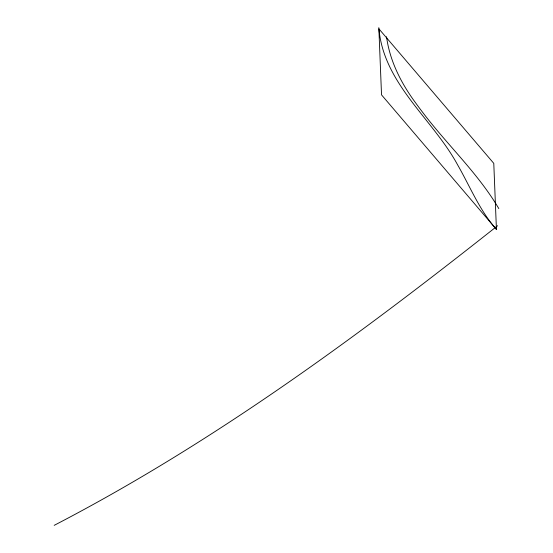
<?xml version="1.0" encoding="UTF-8"?>
<svg xmlns="http://www.w3.org/2000/svg" width="553" height="553" viewBox="0 0 553 553"><rect width="100%" height="100%" fill="white"/><g stroke="black" fill="none" stroke-linecap="round" stroke-linejoin="round"><path stroke-width="0.83" d="M497.576 225.748C357.611 336.542 213.029 442.912 54.187 525.35M496.435 229.412L381.529 94.867L378.874 28.811L493.781 163.356L496.435 229.412C479.603 210.486 470.168 186.7 457.69 164.994C432.522 118.632 383.16 83.503 378.826 27.65M498.813 208.592C478.062 173.324 447.584 145.245 423.004 112.784A56.731 7.652 50.9 0 1 415.828 103.162C401.333 83.558 389.775 61.148 386.54 36.726"/></g></svg>
